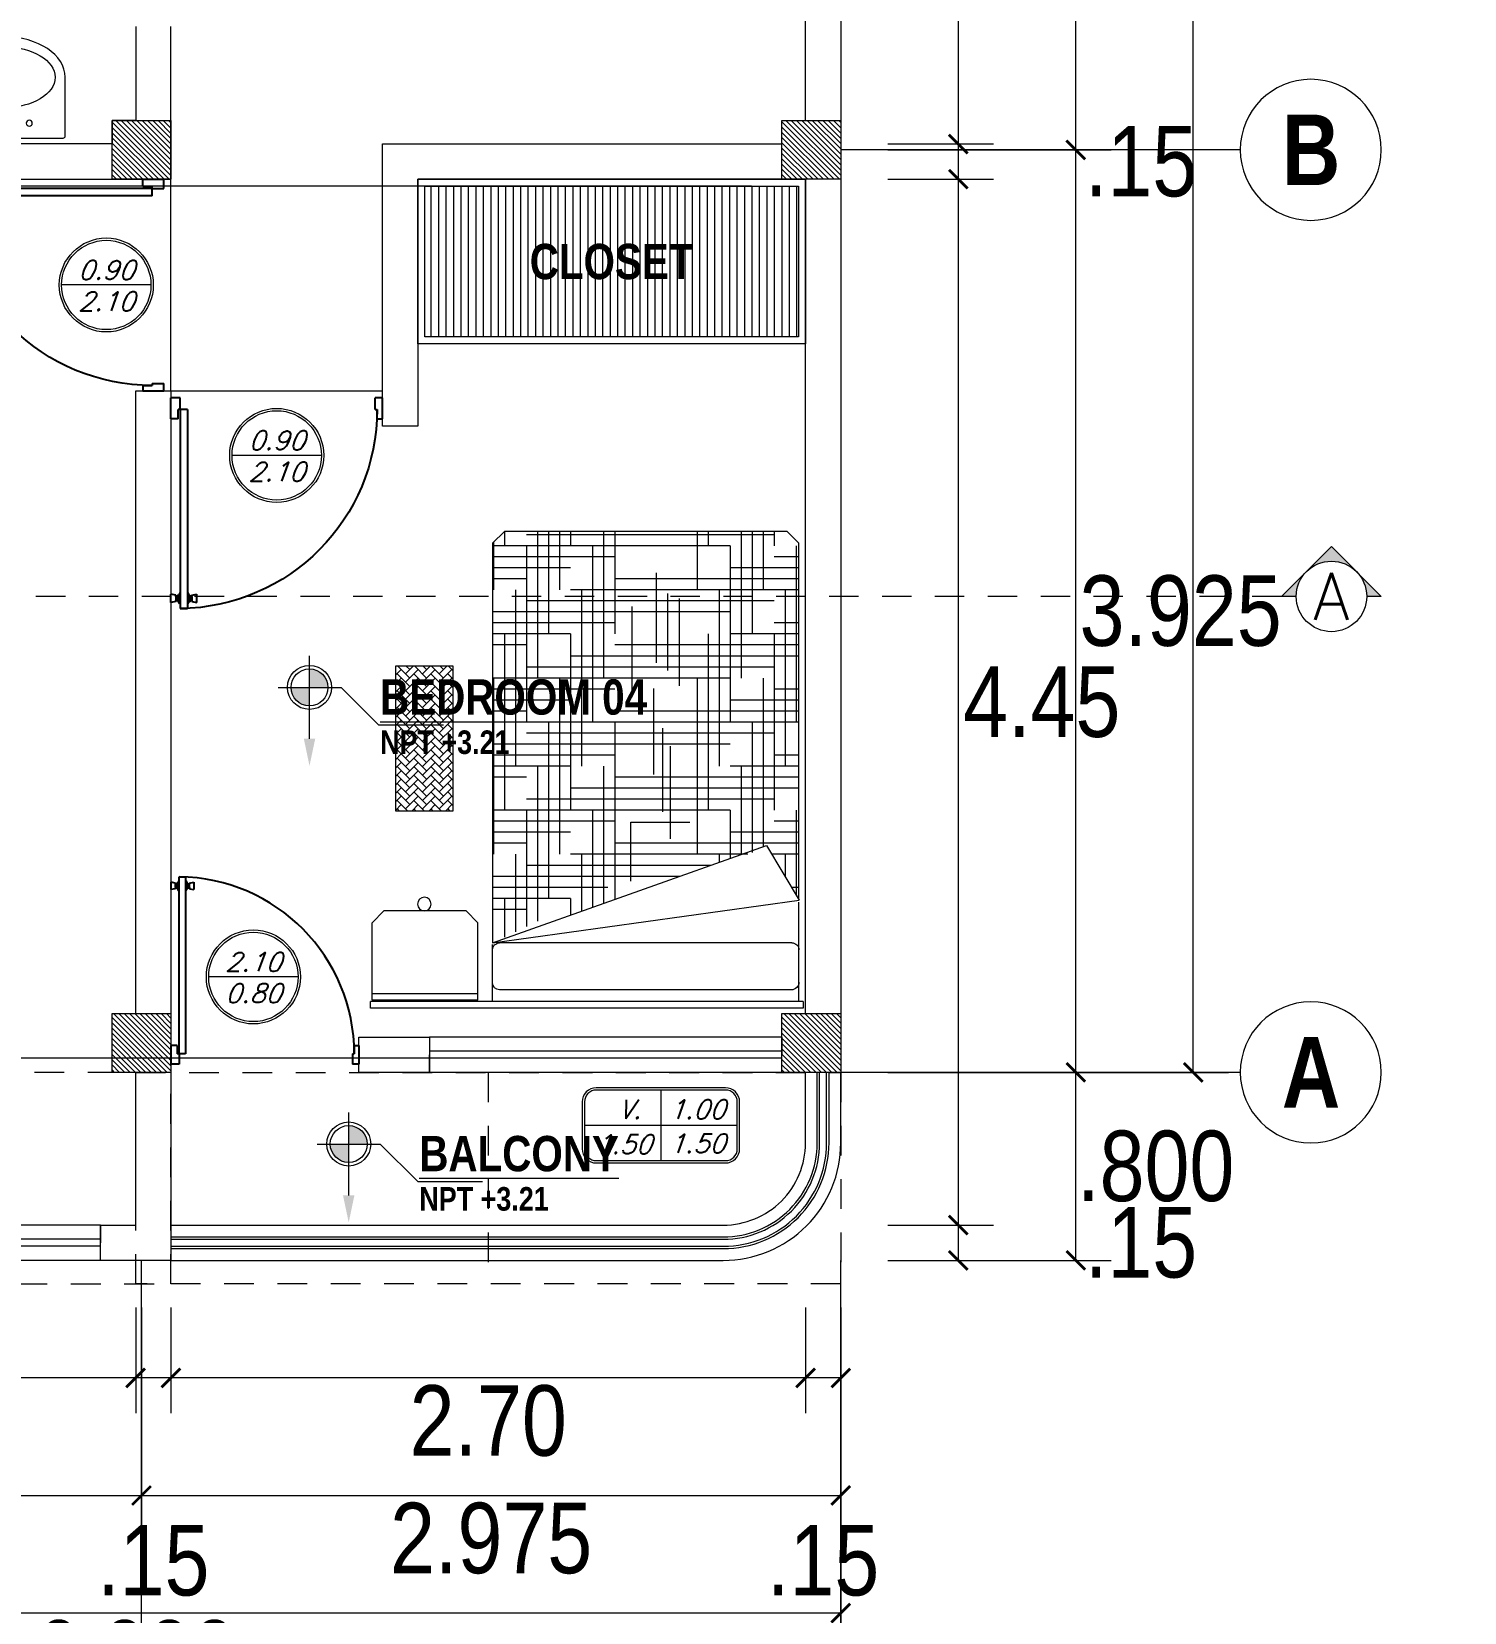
# Model space of a CAD drawing. Header units: millimetres. Extents: x 68 to 194, y 47 to 103.
# Drawn here: x 86.31 to 92.41, y 84.31 to 91.04 of the extents above; entities that cross this region are included whole.
import ezdxf
from ezdxf.enums import TextEntityAlignment as Align

# ---------------------------------------------------------------- set-up
doc = ezdxf.new("R2010")
doc.units = ezdxf.units.MM
doc.linetypes.add('DASHED', pattern=[19.05, 12.7, -6.35])
doc.linetypes.add('DASHED2', pattern=[0.375, 0.25, -0.125])
for name, color, linetype in [('_u', 7, 'Continuous'), ('A_Puerta', 32, 'Continuous'), ('G_Acotación', 171, 'Continuous')]:
    doc.layers.add(name, color=color, linetype=linetype)
for name, color, linetype, lineweight in [('A_Bloques', 56, 'Continuous', 15), ('A_Detalle de Vanos', 250, 'Continuous', 5), ('A_Muro con Techo', 232, 'Continuous', 40), ('A_Texto', 43, 'Continuous', 9), ('A_Ventana', 140, 'Continuous', 9), ('Complemento', 151, 'Continuous', 9), ('E_Columna', 3, 'Continuous', 25), ('G_Cortes', 3, 'Continuous', 60), ('G_Ejes', 253, 'Continuous', 20), ('G_Sombreados', 8, 'Continuous', 9), ('G_Texto', 122, 'Continuous', 20)]:
    doc.layers.add(name, color=color, linetype=linetype, lineweight=lineweight)
doc.styles.add('4MM', font='romans.shx', dxfattribs={"height": 0.2})
doc.styles.add('Acotacion', font='ARIALN.TTF')
doc.styles.add('AMBIENTES', font='ARIALNB.TTF', dxfattribs={"height": 0.15})
doc.styles.add('Arial Marron', font='ARIALN.TTF')
doc.styles.add('Cotas', font='ARIALNB.TTF', dxfattribs={"height": 0.1})
doc.styles.add('Eje', font='ARIALNB.TTF', dxfattribs={"height": 0.3})
doc.styles.add('LETRAS', font='simplex1.shx', dxfattribs={"oblique": 20})
doc.dimstyles.new('Lenin_50', dxfattribs={"dimtxt": 0.3, "dimasz": 0.08, "dimexe": 0.15, "dimexo": 0.2, "dimgap": 0.03, "dimtad": 2, "dimtih": 1, "dimtoh": 1, "dimlfac": -1, "dimzin": 4, "dimdsep": 46, "dimtxsty": 'Acotacion', "dimblk": 'ARCHTICK', "dimcen": 0.08, "dimclrd": 256, "dimclre": 256, "dimclrt": 4, "dimazin": 1, "dimtm": 1e-09, "dimtfac": 1, "dimtmove": 2, "dimatfit": 2, "dimfxl": 0, "dimtolj": 1, "dimlwd": 13, "dimlwe": 18, "dimarcsym": 0})
pattern_1 = [(135, (198.897988, 6.74542), (0.0112253202, 0.0112253202), [])]
pattern_2 = [(135, (198.897988, 6.89542), (0.0112253202, 0.0112253202), [])]

# ---------------------------------------------------------------- blocks, each defined once
blk = doc.blocks.new('Puerta 02')
for p, q in [((0.0239, 0.9132), (0, 0.918)), ((0, 0.918), (0, 0.8782)), ((0.0239, 0.9068), (0.0239, 0.9132)), ((0.0277, 0.9068), (0.0239, 0.9068)), ((0.0239, 0.8893), (0.0239, 0.9068)), ((0.0317, 0.9092), (0.0277, 0.9092)), ((0.0277, 0.9068), (0.0277, 0.9092)), ((0.0277, 0.8893), (0.0277, 0.9068)), ((0.0317, 0.9092), (0.0317, 0.9124)), ((0.0357, 0.9124), (0.0317, 0.9124)), ((0.0317, 0.8869), (0.0317, 0.9092)), ((0.042, 0.9243), (0.0357, 0.9124)), ((0.0357, 0.8838), (0.0357, 0.9124)), ((0.042, 0.8718), (0.042, 0.9243)), ((0.0436, 0.9243), (0.042, 0.9243)), ((0.0436, 0.9463), (0.0784, 0.9463)), ((0.0436, 0.005), (0.0436, 0.9463)), ((0.0784, 0.005), (0.0784, 0.9463)), ((0.0784, 0.9243), (0.08, 0.9243)), ((0.0789, 0.8981), (0.0789, 0.8981)), ((0.0789, 0.8981), (0.0789, 0.8981)), ((0.08, 0.8718), (0.08, 0.9243)), ((0.08, 0.9243), (0.0863, 0.9124)), ((0.0863, 0.8838), (0.0863, 0.9124)), ((0.0863, 0.9124), (0.0903, 0.9124)), ((0.0903, 0.9092), (0.0903, 0.9124)), ((0.0903, 0.9092), (0.0943, 0.9092)), ((0.0903, 0.8869), (0.0903, 0.9092)), ((0.0943, 0.9068), (0.0943, 0.9092)), ((0.0943, 0.8893), (0.0943, 0.9068)), ((0.0943, 0.9068), (0.0983, 0.9068)), ((0.0983, 0.9132), (0.1221, 0.918)), ((0.0983, 0.9068), (0.0983, 0.9132)), ((0.0983, 0.8893), (0.0983, 0.9068)), ((0.1221, 0.918), (0.1221, 0.8782)), ((0.0239, 0.883), (0, 0.8782)), ((0.0277, 0.8893), (0.0239, 0.8893)), ((0.0239, 0.8893), (0.0239, 0.883)), ((0.0277, 0.8893), (0.0277, 0.8869)), ((0.0317, 0.8869), (0.0277, 0.8869)), ((0.0317, 0.8869), (0.0317, 0.8838)), ((0.0357, 0.8838), (0.0317, 0.8838)), ((0.042, 0.8718), (0.0357, 0.8838)), ((0.0436, 0.8718), (0.042, 0.8718)), ((0.0784, 0.8718), (0.08, 0.8718)), ((0.08, 0.8718), (0.0863, 0.8838)), ((0.0863, 0.8838), (0.0903, 0.8838)), ((0.0903, 0.8869), (0.0943, 0.8869)), ((0.0903, 0.8869), (0.0903, 0.8838)), ((0.0943, 0.8893), (0.0943, 0.8869)), ((0.0943, 0.8893), (0.0983, 0.8893)), ((0.0983, 0.8893), (0.0983, 0.883)), ((0.0983, 0.883), (0.1221, 0.8782)), ((0, 0.05), (0, -0.05)), ((0.0336, 0.05), (0, 0.05)), ((0.0336, 0.05), (0.0336, 0.005)), ((0.0436, 0.005), (0.0336, 0.005)), ((0.0783, 0.005), (0.0433, 0.005)), ((0.0436, 0.005), (0.0436, -0.05)), ((0.965, 0.005), (0.975, 0.005)), ((0.965, 0.005), (0.965, -0.05)), ((0.975, 0.05), (0.975, 0.005)), ((0.975, 0.05), (1, 0.05)), ((1, 0.05), (1, -0.05)), ((0.0436, -0.05), (0, -0.05)), ((1, -0.05), (0.965, -0.05))]:
    blk.add_line(p, q)
blk.add_arc((0.0336, 0.005), 0.9414, 0, 89.39134)
blk = doc.blocks.new('L01601A', base_point=(1717.16, 970.19))
blk.add_circle((1717.16, 970.19), 25)
blk = doc.blocks.new('L01601B', base_point=(1777.33, 924.89))
blk.add_arc((1777.33, 924.89), 30, 180, 0)
blk = doc.blocks.new('Lavatorio 01')
blk.add_lwpolyline([(-0.2836, 0.2586), (-0.0336, 0.2586, -0.414214), (-0.025, 0.25), (-0.025, -0.25, -0.414214), (-0.0336, -0.2586), (-0.2836, -0.2586)], format="xyb")
for centre, radius in [((-0.0884, 0.1059), 0.0129), ((-0.2197, 0), 0.0345), ((-0.2197, 0), 0.0198), ((-0.0742, 0), 0.0216), ((-0.0884, -0.1059), 0.0129)]:
    blk.add_circle(centre, radius)
at = {"extrusion": (0, 0, -1), "xscale": 0.008620689655174374, "zscale": -0.008620689655172419, "rotation": 90}
for name, yscale in [('L01601B', 0.005747126436773442), ('L01601A', 0.005172413793104624)]:
    blk.add_blockref(name, (0.2836, 0), dxfattribs=dict(at, yscale=yscale))
blk = doc.blocks.new('Eri')
blk.add_line((-1.7, 0), (0, 0))
blk.add_circle((-2, 0), 0.3)
at = {"color": 1, "style": 'Eje', "flags": 4}
blk.add_attdef('H', text='', height=0.3, dxfattribs=at).set_placement((-2, 0), align=Align.MIDDLE_CENTER)
blk = doc.blocks.new('_ArchTick')
at = {"color": 0, "linetype": 'ByBlock', "const_width": 0.15}
blk.add_lwpolyline([(-0.5, -0.5), (0.5, 0.5)], dxfattribs=at)
blk = doc.blocks.new('*D64')
at = {"layer": 'Defpoints', "color": 0}
for p in [(83.7519, 85.8087), (89.7519, 85.8087), (89.7519, 84.3087)]:
    blk.add_point(p, dxfattribs=at)
at = {"layer": 'G_Acotación', "lineweight": 18}
for p, q in [((83.7519, 85.6087), (83.7519, 84.1587)), ((89.7519, 85.6087), (89.7519, 84.1587))]:
    blk.add_line(p, q, dxfattribs=at)
at = {"layer": 'G_Acotación', "lineweight": 13}
blk.add_line((83.7519, 84.3087), (89.7519, 84.3087), dxfattribs=at)
at = {"layer": 'G_Acotación', "lineweight": 13, "xscale": 0.08, "yscale": 0.08, "zscale": 0.08}
for p, rotation in [((83.7519, 84.3087), 179.9999999999996), ((89.7519, 84.3087), 359.9999999999996)]:
    blk.add_blockref('_ArchTick', p, dxfattribs=dict(at, rotation=rotation))
at = {"layer": 'G_Acotación', "color": 4, "lineweight": 5, "insert": (86.7519, 84.1255), "char_height": 0.3, "attachment_point": 5, "style": 'Acotacion'}
blk.add_mtext('\\A1;6.000', dxfattribs=at)
blk = doc.blocks.new('*D65')
at = {"layer": 'Defpoints', "color": 0}
for p in [(86.7769, 85.8087), (89.7519, 85.8087), (89.7519, 84.8087)]:
    blk.add_point(p, dxfattribs=at)
at = {"layer": 'G_Acotación', "lineweight": 18}
for p, q in [((86.7769, 85.6087), (86.7769, 84.6587)), ((89.7519, 85.6087), (89.7519, 84.6587))]:
    blk.add_line(p, q, dxfattribs=at)
at = {"layer": 'G_Acotación', "lineweight": 13}
blk.add_line((86.7769, 84.8087), (89.7519, 84.8087), dxfattribs=at)
at = {"layer": 'G_Acotación', "lineweight": 13, "xscale": 0.08, "yscale": 0.08, "zscale": 0.08}
for p, rotation in [((86.7769, 84.8087), 179.9999999999996), ((89.7519, 84.8087), 359.9999999999996)]:
    blk.add_blockref('_ArchTick', p, dxfattribs=dict(at, rotation=rotation))
at = {"layer": 'G_Acotación', "color": 4, "lineweight": 5, "insert": (88.2644, 84.6255), "char_height": 0.3, "attachment_point": 5, "style": 'Acotacion'}
blk.add_mtext('\\A1;2.975', dxfattribs=at)
blk = doc.blocks.new('*D66')
at = {"layer": 'Defpoints', "color": 0}
for p in [(83.7519, 85.8087), (86.7769, 85.8087), (86.7769, 84.8087)]:
    blk.add_point(p, dxfattribs=at)
at = {"layer": 'G_Acotación', "lineweight": 18}
for p, q in [((83.7519, 85.6087), (83.7519, 84.6587)), ((86.7769, 85.6087), (86.7769, 84.6587))]:
    blk.add_line(p, q, dxfattribs=at)
at = {"layer": 'G_Acotación', "lineweight": 13}
blk.add_line((83.7519, 84.8087), (86.7769, 84.8087), dxfattribs=at)
at = {"layer": 'G_Acotación', "lineweight": 13, "xscale": 0.08, "yscale": 0.08, "zscale": 0.08}
for p, rotation in [((83.7519, 84.8087), 179.9999999999996), ((86.7769, 84.8087), 359.9999999999996)]:
    blk.add_blockref('_ArchTick', p, dxfattribs=dict(at, rotation=rotation))
at = {"layer": 'G_Acotación', "color": 4, "lineweight": 5, "insert": (85.2644, 84.6255), "char_height": 0.3, "attachment_point": 5, "style": 'Acotacion'}
blk.add_mtext('\\A1;3.025', dxfattribs=at)
blk = doc.blocks.new('*D70')
at = {"layer": 'Defpoints', "color": 0}
for p in [(89.7519, 99.1087), (91.2519, 99.1087), (89.7519, 86.6087)]:
    blk.add_point(p, dxfattribs=at)
at = {"layer": 'G_Acotación', "lineweight": 18}
for p, q in [((89.9519, 99.1087), (91.4019, 99.1087)), ((89.9519, 86.6087), (91.4019, 86.6087))]:
    blk.add_line(p, q, dxfattribs=at)
at = {"layer": 'G_Acotación', "lineweight": 13}
blk.add_line((91.2519, 86.6087), (91.2519, 99.1087), dxfattribs=at)
at = {"layer": 'G_Acotación', "lineweight": 13, "xscale": 0.08, "yscale": 0.08, "zscale": 0.08}
for p, rotation in [((91.2519, 99.1087), 90), ((91.2519, 86.6087), 270)]:
    blk.add_blockref('_ArchTick', p, dxfattribs=dict(at, rotation=rotation))
at = {"layer": 'G_Acotación', "color": 4, "lineweight": 5, "insert": (91.7806, 92.8587), "char_height": 0.3, "attachment_point": 5, "style": 'Acotacion'}
blk.add_mtext('\\A1;12.500', dxfattribs=at)
blk = doc.blocks.new('*D71')
at = {"layer": 'Defpoints', "color": 0}
for p in [(89.7519, 90.5337), (90.7519, 90.5337), (89.7519, 86.6087)]:
    blk.add_point(p, dxfattribs=at)
at = {"layer": 'G_Acotación', "lineweight": 18}
for p, q in [((89.9519, 90.5337), (90.9019, 90.5337)), ((89.9519, 86.6087), (90.9019, 86.6087))]:
    blk.add_line(p, q, dxfattribs=at)
at = {"layer": 'G_Acotación', "lineweight": 13}
blk.add_line((90.7519, 86.6087), (90.7519, 90.5337), dxfattribs=at)
at = {"layer": 'G_Acotación', "lineweight": 13, "xscale": 0.08, "yscale": 0.08, "zscale": 0.08}
for p, rotation in [((90.7519, 90.5337), 90), ((90.7519, 86.6087), 270)]:
    blk.add_blockref('_ArchTick', p, dxfattribs=dict(at, rotation=rotation))
at = {"layer": 'G_Acotación', "color": 4, "lineweight": 5, "insert": (91.198, 88.5712), "char_height": 0.3, "attachment_point": 5, "style": 'Acotacion'}
blk.add_mtext('\\A1;3.925', dxfattribs=at)
blk = doc.blocks.new('*D72')
at = {"layer": 'Defpoints', "color": 0}
for p in [(89.7519, 95.0837), (90.7519, 95.0837), (89.7519, 90.5337)]:
    blk.add_point(p, dxfattribs=at)
at = {"layer": 'G_Acotación', "lineweight": 18}
for p, q in [((89.9519, 95.0837), (90.9019, 95.0837)), ((89.9519, 90.5337), (90.9019, 90.5337))]:
    blk.add_line(p, q, dxfattribs=at)
at = {"layer": 'G_Acotación', "lineweight": 13}
blk.add_line((90.7519, 90.5337), (90.7519, 95.0837), dxfattribs=at)
at = {"layer": 'G_Acotación', "lineweight": 13, "xscale": 0.08, "yscale": 0.08, "zscale": 0.08}
for p, rotation in [((90.7519, 95.0837), 90), ((90.7519, 90.5337), 270)]:
    blk.add_blockref('_ArchTick', p, dxfattribs=dict(at, rotation=rotation))
at = {"layer": 'G_Acotación', "color": 4, "lineweight": 5, "insert": (91.2016, 92.8087), "char_height": 0.3, "attachment_point": 5, "style": 'Acotacion'}
blk.add_mtext('\\A1;4.550', dxfattribs=at)
blk = doc.blocks.new('*D74')
at = {"layer": 'Defpoints', "color": 0}
for p in [(89.7519, 86.6087), (90.7519, 86.6087), (89.7519, 85.8087)]:
    blk.add_point(p, dxfattribs=at)
at = {"layer": 'G_Acotación', "lineweight": 18}
for p, q in [((89.9519, 86.6087), (90.9019, 86.6087)), ((89.9519, 85.8087), (90.9019, 85.8087))]:
    blk.add_line(p, q, dxfattribs=at)
at = {"layer": 'G_Acotación', "lineweight": 13}
blk.add_line((90.7519, 85.8087), (90.7519, 86.6087), dxfattribs=at)
at = {"layer": 'G_Acotación', "lineweight": 13, "xscale": 0.08, "yscale": 0.08, "zscale": 0.08}
for p, rotation in [((90.7519, 86.6087), 90), ((90.7519, 85.8087), 270)]:
    blk.add_blockref('_ArchTick', p, dxfattribs=dict(at, rotation=rotation))
at = {"layer": 'G_Acotación', "color": 4, "lineweight": 5, "insert": (91.0921, 86.2087), "char_height": 0.3, "attachment_point": 5, "style": 'Acotacion'}
blk.add_mtext('\\A1;.800', dxfattribs=at)
blk = doc.blocks.new('*D136')
at = {"layer": 'Defpoints', "color": 0}
for p in [(89.6019, 85.8087), (89.7519, 85.8087), (89.6019, 85.3087)]:
    blk.add_point(p, dxfattribs=at)
at = {"layer": 'G_Acotación', "lineweight": 18}
for p, q in [((89.6019, 85.6087), (89.6019, 85.1587)), ((89.7519, 85.6087), (89.7519, 85.1587))]:
    blk.add_line(p, q, dxfattribs=at)
at = {"layer": 'G_Acotación', "lineweight": 13}
blk.add_line((89.7519, 85.3087), (89.6019, 85.3087), dxfattribs=at)
at = {"layer": 'G_Acotación', "lineweight": 13, "xscale": 0.08, "yscale": 0.08, "zscale": 0.08}
for p, rotation in [((89.6019, 85.3087), 179.9999999999996), ((89.7519, 85.3087), 359.9999999999996)]:
    blk.add_blockref('_ArchTick', p, dxfattribs=dict(at, rotation=rotation))
at = {"layer": 'G_Acotación', "color": 4, "lineweight": 5, "insert": (89.6769, 84.531), "char_height": 0.3, "attachment_point": 5, "style": 'Acotacion'}
blk.add_mtext('\\A1;.15', dxfattribs=at)
blk = doc.blocks.new('*D137')
at = {"layer": 'Defpoints', "color": 0}
for p in [(86.9019, 85.8087), (89.6019, 85.8087), (86.9019, 85.3087)]:
    blk.add_point(p, dxfattribs=at)
at = {"layer": 'G_Acotación', "lineweight": 18}
for p, q in [((86.9019, 85.6087), (86.9019, 85.1587)), ((89.6019, 85.6087), (89.6019, 85.1587))]:
    blk.add_line(p, q, dxfattribs=at)
at = {"layer": 'G_Acotación', "lineweight": 13}
blk.add_line((89.6019, 85.3087), (86.9019, 85.3087), dxfattribs=at)
at = {"layer": 'G_Acotación', "lineweight": 13, "xscale": 0.08, "yscale": 0.08, "zscale": 0.08}
for p, rotation in [((86.9019, 85.3087), 179.9999999999996), ((89.6019, 85.3087), 359.9999999999996)]:
    blk.add_blockref('_ArchTick', p, dxfattribs=dict(at, rotation=rotation))
at = {"layer": 'G_Acotación', "color": 4, "lineweight": 5, "insert": (88.2519, 85.1255), "char_height": 0.3, "attachment_point": 5, "style": 'Acotacion'}
blk.add_mtext('\\A1;2.70', dxfattribs=at)
blk = doc.blocks.new('*D138')
at = {"layer": 'Defpoints', "color": 0}
for p in [(86.7519, 85.8087), (86.9019, 85.8087), (86.7519, 85.3087)]:
    blk.add_point(p, dxfattribs=at)
at = {"layer": 'G_Acotación', "lineweight": 18}
for p, q in [((86.7519, 85.6087), (86.7519, 85.1587)), ((86.9019, 85.6087), (86.9019, 85.1587))]:
    blk.add_line(p, q, dxfattribs=at)
at = {"layer": 'G_Acotación', "lineweight": 13}
blk.add_line((86.9019, 85.3087), (86.7519, 85.3087), dxfattribs=at)
at = {"layer": 'G_Acotación', "lineweight": 13, "xscale": 0.08, "yscale": 0.08, "zscale": 0.08}
for p, rotation in [((86.7519, 85.3087), 179.9999999999996), ((86.9019, 85.3087), 359.9999999999996)]:
    blk.add_blockref('_ArchTick', p, dxfattribs=dict(at, rotation=rotation))
at = {"layer": 'G_Acotación', "color": 4, "lineweight": 5, "insert": (86.8269, 84.531), "char_height": 0.3, "attachment_point": 5, "style": 'Acotacion'}
blk.add_mtext('\\A1;.15', dxfattribs=at)
blk = doc.blocks.new('*D144')
at = {"layer": 'Defpoints', "color": 0}
for p in [(84.2519, 85.8087), (86.7519, 85.8087), (84.2519, 85.3087)]:
    blk.add_point(p, dxfattribs=at)
at = {"layer": 'G_Acotación', "lineweight": 18}
for p, q in [((84.2519, 85.6087), (84.2519, 85.1587)), ((86.7519, 85.6087), (86.7519, 85.1587))]:
    blk.add_line(p, q, dxfattribs=at)
at = {"layer": 'G_Acotación', "lineweight": 13}
blk.add_line((86.7519, 85.3087), (84.2519, 85.3087), dxfattribs=at)
at = {"layer": 'G_Acotación', "lineweight": 13, "xscale": 0.08, "yscale": 0.08, "zscale": 0.08}
for p, rotation in [((84.2519, 85.3087), 179.9999999999996), ((86.7519, 85.3087), 359.9999999999996)]:
    blk.add_blockref('_ArchTick', p, dxfattribs=dict(at, rotation=rotation))
at = {"layer": 'G_Acotación', "color": 4, "lineweight": 5, "insert": (85.5019, 85.1255), "char_height": 0.3, "attachment_point": 5, "style": 'Acotacion'}
blk.add_mtext('\\A1;2.50', dxfattribs=at)
blk = doc.blocks.new('*D152')
at = {"layer": 'Defpoints', "color": 0}
for p in [(89.7519, 95.0587), (89.7519, 90.5587), (90.2519, 90.5587)]:
    blk.add_point(p, dxfattribs=at)
at = {"layer": 'G_Acotación', "lineweight": 18}
for p, q in [((89.9519, 95.0587), (90.4019, 95.0587)), ((89.9519, 90.5587), (90.4019, 90.5587))]:
    blk.add_line(p, q, dxfattribs=at)
at = {"layer": 'G_Acotación', "lineweight": 13}
blk.add_line((90.2519, 95.0587), (90.2519, 90.5587), dxfattribs=at)
at = {"layer": 'G_Acotación', "lineweight": 13, "xscale": 0.08, "yscale": 0.08, "zscale": 0.08}
for p, rotation in [((90.2519, 95.0587), 90), ((90.2519, 90.5587), 270)]:
    blk.add_blockref('_ArchTick', p, dxfattribs=dict(at, rotation=rotation))
at = {"layer": 'G_Acotación', "color": 4, "lineweight": 5, "insert": (90.606, 92.8087), "char_height": 0.3, "attachment_point": 5, "style": 'Acotacion'}
blk.add_mtext('\\A1;4.50', dxfattribs=at)
blk = doc.blocks.new('*D161')
at = {"layer": 'Defpoints', "color": 0}
for p in [(89.7519, 90.4087), (89.7519, 85.9587), (90.2519, 85.9587)]:
    blk.add_point(p, dxfattribs=at)
at = {"layer": 'G_Acotación', "lineweight": 18}
for p, q in [((89.9519, 90.4087), (90.4019, 90.4087)), ((89.9519, 85.9587), (90.4019, 85.9587))]:
    blk.add_line(p, q, dxfattribs=at)
at = {"layer": 'G_Acotación', "lineweight": 13}
blk.add_line((90.2519, 90.4087), (90.2519, 85.9587), dxfattribs=at)
at = {"layer": 'G_Acotación', "lineweight": 13, "xscale": 0.08, "yscale": 0.08, "zscale": 0.08}
for p, rotation in [((90.2519, 90.4087), 90), ((90.2519, 85.9587), 270)]:
    blk.add_blockref('_ArchTick', p, dxfattribs=dict(at, rotation=rotation))
at = {"layer": 'G_Acotación', "color": 4, "lineweight": 5, "insert": (90.6073, 88.1837), "char_height": 0.3, "attachment_point": 5, "style": 'Acotacion'}
blk.add_mtext('\\A1;4.45', dxfattribs=at)
blk = doc.blocks.new('*D162')
at = {"layer": 'Defpoints', "color": 0}
for p in [(89.7519, 85.9587), (89.7519, 85.8087), (90.2519, 85.8087)]:
    blk.add_point(p, dxfattribs=at)
at = {"layer": 'G_Acotación', "lineweight": 18}
for p, q in [((89.9519, 85.9587), (90.4019, 85.9587)), ((89.9519, 85.8087), (90.4019, 85.8087))]:
    blk.add_line(p, q, dxfattribs=at)
at = {"layer": 'G_Acotación', "lineweight": 13}
blk.add_line((90.2519, 85.9587), (90.2519, 85.8087), dxfattribs=at)
at = {"layer": 'G_Acotación', "lineweight": 13, "xscale": 0.08, "yscale": 0.08, "zscale": 0.08}
for p, rotation in [((90.2519, 85.9587), 90), ((90.2519, 85.8087), 270)]:
    blk.add_blockref('_ArchTick', p, dxfattribs=dict(at, rotation=rotation))
at = {"layer": 'G_Acotación', "color": 4, "lineweight": 5, "insert": (91.0296, 85.8837), "char_height": 0.3, "attachment_point": 5, "style": 'Acotacion'}
blk.add_mtext('\\A1;.15', dxfattribs=at)
blk = doc.blocks.new('*D166')
at = {"layer": 'Defpoints', "color": 0}
for p in [(89.7519, 90.5587), (89.7519, 90.4087), (90.2519, 90.4087)]:
    blk.add_point(p, dxfattribs=at)
at = {"layer": 'G_Acotación', "lineweight": 18}
for p, q in [((89.9519, 90.5587), (90.4019, 90.5587)), ((89.9519, 90.4087), (90.4019, 90.4087))]:
    blk.add_line(p, q, dxfattribs=at)
at = {"layer": 'G_Acotación', "lineweight": 13}
blk.add_line((90.2519, 90.5587), (90.2519, 90.4087), dxfattribs=at)
at = {"layer": 'G_Acotación', "lineweight": 13, "xscale": 0.08, "yscale": 0.08, "zscale": 0.08}
for p, rotation in [((90.2519, 90.5587), 90), ((90.2519, 90.4087), 270)]:
    blk.add_blockref('_ArchTick', p, dxfattribs=dict(at, rotation=rotation))
at = {"layer": 'G_Acotación', "color": 4, "lineweight": 5, "insert": (91.0296, 90.4837), "char_height": 0.3, "attachment_point": 5, "style": 'Acotacion'}
blk.add_mtext('\\A1;.15', dxfattribs=at)
blk = doc.blocks.new('TITULP')
h = blk.add_hatch(color=1)
h.paths.add_polyline_path([(0, -0.0554), (0, -0.134), (0.0785, -0.134, 0.414214)])
h.paths.add_polyline_path([(0, -0.134), (-0.0785, -0.134, 0.414214), (0, -0.2125)])
for p, q in [((0, -0.3527), (0, 0)), ((-0.134, -0.134), (0.134, -0.134)), ((0.2939, -0.2939), (0.5699, -0.2939))]:
    blk.add_line(p, q)
at = {"lineweight": 18}
blk.add_line((0.134, -0.134), (0.2939, -0.2939), dxfattribs=at)
for radius in [0.0937, 0.0785]:
    blk.add_circle((0, -0.134), radius)
blk.add_solid([(0.0242, -0.3527), (0, -0.4678), (-0.0242, -0.3527)])
at = {"style": 'Arial Marron', "width": 1.35}
blk.add_attdef('%%USALA', text='', height=0.14, dxfattribs=at).set_placement((0.3052, -0.1124), align=Align.TOP_LEFT)
at = {"style": 'Arial Marron', "width": 1.1}
blk.add_attdef('NPT%%P0.00', text='', height=0.1, dxfattribs=at).set_placement((0.6033, -0.3972), align=Align.MIDDLE_CENTER)
at = {"style": 'Arial Marron'}
blk.add_attdef('PISO', text='', height=0.08, dxfattribs=at).set_placement((0.6033, -0.5391), align=Align.MIDDLE_CENTER)
blk = doc.blocks.new('A$C317C04F4')
h = blk.add_hatch()
h.set_pattern_fill('AR-HBONE', color=37, scale=0.00025, style=0)
h.set_pattern_definition([(135, (0.118363, -0.42978), (-0.03592102, 1e-17), [0.0762, -0.0254]), (225, (0.100403, -0.41182), (-0.03592102, 1e-17), [0.0762, -0.0254])])
h.paths.add_polyline_path([(0.8395, 0.3517), (0.8395, 0.1067), (1.4547, 0.1067), (1.4547, 0.3517)])
for p, q in [((0, 1.8415), (0, 0)), ((0.0273, 1.8415), (0, 1.8415)), ((0.0273, 1.8415), (0.0273, 0)), ((0.0273, 1.8228), (0.4505, 1.8228)), ((0.1093, 1.8228), (0.2473, 1.8228)), ((0.2773, 0.5194), (0.4586, 1.8245)), ((0.6917, 1.6847), (0.4586, 1.8245)), ((0.4614, 1.8228), (1.9773, 1.8228)), ((0.4664, 1.8228), (0.4664, 1.8198)), ((1.9773, 1.8228), (2.0273, 1.7728)), ((0.0773, 1.7908), (0.0773, 0.5492)), ((0.2773, 1.7928), (0.2773, 0.5494)), ((2.0273, 1.7728), (2.0273, 0.5694)), ((0.2773, 0.5194), (0.6917, 1.6847)), ((2.0132, 1.7173), (2.0132, 0.6639)), ((2.0273, 0.5694), (1.9773, 0.5194)), ((0.0273, 0.5194), (0.2699, 0.5194)), ((0.1073, 0.5194), (0.2473, 0.5194)), ((1.9773, 0.5194), (0.2773, 0.5194)), ((0.2789, 0.5225), (0.2789, 0.5194)), ((1.4039, 0.5233), (0.6539, 0.5233)), ((1.9812, 0.5233), (1.7789, 0.5233)), ((0.0331, 0.4563), (0.3631, 0.4563)), ((0.0331, 0.4563), (0.0331, 0.0063)), ((0.0608, 0.4563), (0.0608, 0.0063)), ((0.3631, 0.4563), (0.4131, 0.4063)), ((0.4131, 0.4063), (0.4131, 0.0563)), ((0, 0), (0.0273, 0)), ((0.0331, 0.0063), (0.3631, 0.0063)), ((0.4131, 0.0563), (0.3631, 0.0063))]:
    blk.add_line(p, q)
at = {"color": 37}
for p, q in [((0.5132, 1.8228), (0.5132, 1.7917)), ((0.6539, 1.8228), (0.6539, 1.7074)), ((0.7007, 1.8228), (0.7007, 1.0389)), ((0.7476, 1.8228), (0.7476, 1.5298)), ((0.7945, 1.8228), (0.7945, 1.7173)), ((0.9351, 1.8228), (0.9351, 0.8514)), ((0.982, 1.8228), (0.982, 1.0389)), ((1.0289, 1.8228), (1.0289, 1.5298)), ((1.0757, 1.8228), (1.0757, 1.7173)), ((1.2164, 1.8228), (1.2164, 0.8514)), ((1.2632, 1.8228), (1.2632, 1.0389)), ((1.3101, 1.8228), (1.3101, 1.5298)), ((1.357, 1.8228), (1.357, 1.7173)), ((1.4976, 1.8228), (1.4976, 0.8514)), ((1.5445, 1.8228), (1.5445, 1.0389)), ((1.5914, 1.8228), (1.5914, 1.5298)), ((1.6382, 1.8228), (1.6382, 1.7173)), ((1.7789, 1.8228), (1.7789, 0.8514)), ((1.8257, 1.8228), (1.8257, 1.0389)), ((1.8726, 1.8228), (1.8726, 1.5298)), ((1.9195, 1.8228), (1.9195, 1.7173)), ((0.8414, 1.811), (0.4809, 1.811)), ((0.6539, 1.7642), (0.5591, 1.7642)), ((1.7789, 1.7642), (1.0289, 1.7642)), ((1.9664, 1.811), (1.2164, 1.811)), ((1.5914, 1.7173), (0.8414, 1.7173)), ((0.8882, 1.7173), (0.8882, 0.6639)), ((1.1695, 1.7173), (1.1695, 0.6639)), ((1.4507, 1.7173), (1.4507, 0.6639)), ((1.732, 1.7173), (1.732, 0.6639)), ((2.0273, 1.7173), (1.9664, 1.7173)), ((1.2164, 1.6235), (0.6623, 1.6235)), ((1.4039, 1.6704), (0.6848, 1.6704)), ((2.0273, 1.6235), (1.5914, 1.6235)), ((2.0273, 1.6704), (1.7789, 1.6704)), ((1.0289, 1.5767), (0.6533, 1.5767)), ((0.6539, 1.606), (0.6539, 0.8514)), ((2.0273, 1.5767), (1.4039, 1.5767)), ((0.6539, 1.4829), (0.6199, 1.4829)), ((0.8414, 1.5298), (0.6366, 1.5298)), ((0.8414, 1.5298), (0.8414, 0.5194)), ((1.7789, 1.4829), (1.0289, 1.4829)), ((1.1226, 1.5298), (1.1226, 0.5194)), ((1.9664, 1.5298), (1.2164, 1.5298)), ((1.4039, 1.5298), (1.4039, 0.5194)), ((1.6851, 1.5298), (1.6851, 0.5194)), ((1.9664, 1.5298), (1.9664, 0.5194)), ((0.607, 1.4465), (0.607, 0.6639)), ((1.5914, 1.436), (0.8414, 1.436)), ((2.0273, 1.436), (1.9664, 1.436)), ((1.4039, 1.3892), (0.6539, 1.3892)), ((0.7912, 1.1073), (0.7912, 1.3585)), ((2.0273, 1.3892), (1.7789, 1.3892)), ((0.5601, 1.3146), (0.5601, 0.5194)), ((1.3703, 1.3148), (1.7418, 1.3148)), ((0.7202, 1.2766), (1.1136, 1.2766)), ((0.8349, 1.2438), (1.19, 1.2438)), ((1.4359, 1.2657), (1.7637, 1.2657)), ((1.4687, 1.2165), (1.8511, 1.2165)), ((0.9934, 1.2056), (1.3594, 1.2056)), ((0.5399, 1.1073), (0.7912, 1.1073)), ((1.3266, 1.1128), (1.709, 1.1128)), ((1.2164, 1.0389), (0.4621, 1.0389)), ((0.5132, 1.0101), (0.5132, 0.5194)), ((0.7945, 1.0389), (0.7945, 0.5194)), ((1.0757, 1.0389), (1.0757, 0.5194)), ((1.357, 1.0389), (1.357, 0.5194)), ((2.0273, 1.0389), (1.5914, 1.0389)), ((1.6382, 1.0389), (1.6382, 0.5194)), ((1.9195, 1.0389), (1.9195, 0.5194)), ((0.8414, 0.9452), (0.4287, 0.9452)), ((1.0289, 0.992), (0.4454, 0.992)), ((1.9664, 0.9452), (1.2164, 0.9452)), ((2.0273, 0.992), (1.4039, 0.992)), ((0.6539, 0.8983), (0.4121, 0.8983)), ((1.7789, 0.8983), (1.0289, 0.8983)), ((0.4664, 0.8514), (0.3954, 0.8514)), ((0.4664, 0.8514), (0.4664, 0.5194)), ((0.7476, 0.8514), (0.7476, 0.5194)), ((1.5914, 0.8514), (0.8414, 0.8514)), ((1.0289, 0.8514), (1.0289, 0.5194)), ((1.3101, 0.8514), (1.3101, 0.5194)), ((1.5914, 0.8514), (1.5914, 0.5194)), ((1.8726, 0.8514), (1.8726, 0.5194)), ((2.0273, 0.8514), (1.9664, 0.8514)), ((1.2164, 0.7577), (0.4664, 0.7577)), ((1.4039, 0.8045), (0.6539, 0.8045)), ((2.0273, 0.7577), (1.5914, 0.7577)), ((2.0273, 0.8045), (1.7789, 0.8045)), ((1.0289, 0.7108), (0.3694, 0.7108)), ((2.0273, 0.7108), (1.4039, 0.7108)), ((0.6539, 0.617), (0.3243, 0.617)), ((0.8414, 0.6639), (0.3468, 0.6639)), ((0.4195, 0.6639), (0.4195, 0.5194)), ((0.7007, 0.6639), (0.7007, 0.5194)), ((0.982, 0.6639), (0.982, 0.5194)), ((1.7789, 0.617), (1.0289, 0.617)), ((1.9664, 0.6639), (1.2164, 0.6639)), ((1.2632, 0.6639), (1.2632, 0.5194)), ((1.5445, 0.6639), (1.5445, 0.5194)), ((1.8257, 0.6639), (1.8257, 0.5194)), ((0.4664, 0.5702), (0.3017, 0.5702)), ((1.5914, 0.5702), (0.8414, 0.5702)), ((2.0273, 0.5702), (1.9664, 0.5702))]:
    blk.add_line(p, q, dxfattribs=at)
blk.add_lwpolyline([(0.8395, 0.1067), (0.8395, 0.3517), (1.4547, 0.3517), (1.4547, 0.1067)], close=True)
blk.add_circle((0.4422, 0.229), 0.0292)
for centre, radius, start, end in [((0.1093, 1.7908), 0.032, 90.00005, 180.00008), ((0.2473, 1.7928), 0.03, 359.99996, 90.00002), ((0.1073, 0.5494), 0.03, 180.37143, 269.88732), ((0.2473, 0.5494), 0.03, 270, 0)]:
    blk.add_arc(centre, radius, start, end)
blk = doc.blocks.new('*D859')
at = {"layer": '_u', "lineweight": 18}
for p, q in [((89.3719, 90.3787), (81.3566, 90.3787)), ((89.3719, 86.6687), (81.3566, 86.6687))]:
    blk.add_line(p, q, dxfattribs=at)
at = {"layer": '_u', "lineweight": 13}
blk.add_line((81.5066, 90.3787), (81.5066, 86.6687), dxfattribs=at)
at = {"layer": 'Defpoints', "color": 0}
for p in [(89.5719, 90.3787), (81.5066, 86.6687), (89.5719, 86.6687)]:
    blk.add_point(p, dxfattribs=at)
at = {"layer": '_u', "lineweight": 13, "xscale": 0.08, "yscale": 0.08, "zscale": 0.08}
for p, rotation in [((81.5066, 90.3787), 90), ((81.5066, 86.6687), 270)]:
    blk.add_blockref('_ArchTick', p, dxfattribs=dict(at, rotation=rotation))
at = {"layer": '_u', "color": 4, "lineweight": 5, "insert": (81.1808, 88.5237), "char_height": 0.3, "attachment_point": 5, "style": 'Acotacion'}
blk.add_mtext('\\A1;3.71', dxfattribs=at)

msp = doc.modelspace()

# ---------------------------------------------------------------- hatches: boundary and pattern name
at = {"layer": 'E_Columna', "lineweight": 5}
h = msp.add_hatch(dxfattribs=at)
h.set_pattern_fill('LINE', color=256, scale=0.005, angle=45, style=0)
h.set_pattern_definition(pattern_2)
h.paths.add_polyline_path([(86.9019, 90.4087), (86.6519, 90.4087), (86.6519, 90.6587), (86.9019, 90.6587)])
h = msp.add_hatch(dxfattribs=at)
h.set_pattern_fill('LINE', color=256, scale=0.005, angle=45, style=0)
h.set_pattern_definition(pattern_2)
h.paths.add_polyline_path([(89.7519, 90.4087), (89.5019, 90.4087), (89.5019, 90.6587), (89.7519, 90.6587)])
h = msp.add_hatch(dxfattribs=at)
h.set_pattern_fill('LINE', color=256, scale=0.005, angle=45, style=0)
h.set_pattern_definition(pattern_1)
h.paths.add_polyline_path([(86.9019, 86.6087), (86.6519, 86.6087), (86.6519, 86.8587), (86.9019, 86.8587)])
h = msp.add_hatch(dxfattribs=at)
h.set_pattern_fill('LINE', color=256, scale=0.005, angle=45, style=0)
h.set_pattern_definition(pattern_1)
h.paths.add_polyline_path([(89.7519, 86.6087), (89.5019, 86.6087), (89.5019, 86.8587), (89.7519, 86.8587)])
at = {"layer": 'G_Cortes', "linetype": 'Continuous', "lineweight": 5}
h = msp.add_hatch(color=1, dxfattribs=at)
h.paths.add_polyline_path([(91.7337, 88.7398), (91.8398, 88.8458), (91.9459, 88.7398, 0.414214)])
h.paths.add_polyline_path([(91.9459, 88.7398), (92.0519, 88.6337), (91.9898, 88.6337, 0.198912)])
h.paths.add_polyline_path([(91.7337, 88.7398, 0.198912), (91.6898, 88.6337), (91.6277, 88.6337)])
at = {"layer": 'G_Sombreados', "lineweight": 5}
h = msp.add_hatch(dxfattribs=at)
h.set_pattern_fill('LINE', color=256, scale=0.01, angle=90, style=0)
h.set_pattern_definition([(90, (209.897988, 6.74542), (0.03175, -1e-16), [])])
h.paths.add_polyline_path([(87.9819, 90.3787), (89.5719, 90.3787), (89.5719, 89.7387), (87.9819, 89.7387)])

# ---------------------------------------------------------------- linework, layer by layer
at = {"layer": 'A_Bloques', "lineweight": 5}
for points in [[(87.9519, 90.4087), (89.6019, 90.4087), (89.6019, 89.7087), (87.9519, 89.7087)], [(87.9819, 90.3787), (89.5719, 90.3787), (89.5719, 89.7387), (87.9819, 89.7387)]]:
    msp.add_lwpolyline(points, close=True, dxfattribs=at)
at = {"layer": 'A_Detalle de Vanos', "linetype": 'Continuous', "lineweight": 5}
for p, q in [((86.8169, 89.9587), (86.4369, 89.9587)), ((87.5419, 89.2337), (87.1619, 89.2337)), ((87.4426, 87.0148), (87.0626, 87.0148))]:
    msp.add_line(p, q, dxfattribs=at)
at = {"layer": 'A_Detalle de Vanos', "linetype": 'ByBlock', "lineweight": 5}
msp.add_line((88.9866, 86.5333), (88.9866, 86.2333), dxfattribs=at)
at = {"layer": 'A_Detalle de Vanos', "lineweight": 5}
msp.add_line((89.3116, 86.3833), (88.6616, 86.3833), dxfattribs=at)
for points in [[(89.3216, 86.4833, 0.414214), (89.2616, 86.5433), (88.7116, 86.5433, 0.414214), (88.6516, 86.4833), (88.6516, 86.2833, 0.414214), (88.7116, 86.2233), (89.2616, 86.2233, 0.414214), (89.3216, 86.2833)], [(89.3116, 86.4833, 0.414214), (89.2616, 86.5333), (88.7116, 86.5333, 0.414214), (88.6616, 86.4833), (88.6616, 86.2833, 0.414214), (88.7116, 86.2333), (89.2616, 86.2333, 0.414214), (89.3116, 86.2833)]]:
    msp.add_lwpolyline(points, format="xyb", close=True, dxfattribs=at)
at = {"layer": 'A_Detalle de Vanos', "linetype": 'Continuous', "lineweight": 5}
for centre, radius in [((86.6269, 89.9587), 0.2), ((86.6269, 89.9587), 0.19), ((87.3519, 89.2337), 0.2), ((87.3519, 89.2337), 0.19), ((87.2526, 87.0148), 0.2), ((87.2526, 87.0148), 0.19)]:
    msp.add_circle(centre, radius, dxfattribs=at)
at = {"layer": 'A_Muro con Techo', "lineweight": 5}
for points in [[(89.7519, 86.6087), (89.5019, 86.6087), (89.5019, 86.8587), (89.6019, 86.8587), (89.6019, 90.4087), (87.9519, 90.4087), (87.9519, 89.3587), (87.8019, 89.3587), (87.8019, 90.5587), (89.5019, 90.5587), (89.5019, 90.6587), (89.6019, 90.6587), (89.6019, 94.9587), (89.5019, 94.9587), (89.5019, 95.0587), (89.2019, 95.0587), (89.2019, 95.2087)], [(89.2019, 95.2087), (89.7519, 95.2087), (89.7519, 86.6087)], [(86.7519, 91.0587), (86.7519, 90.6587), (86.6519, 90.6587), (86.6519, 90.5587), (84.0019, 90.5587), (84.0019, 90.6587), (83.9019, 90.6587), (83.9019, 91.7587)], [(83.9019, 86.4587), (83.9019, 86.6087), (84.0019, 86.6087), (84.0019, 86.8587), (83.9019, 86.8587), (83.9019, 90.4087), (85.7519, 90.4087), (85.7519, 89.7087), (85.9019, 89.7087), (85.9019, 90.4087), (86.9019, 90.4087), (86.9019, 91.0587)], [(86.9019, 89.5087), (86.9019, 85.8087), (86.6019, 85.8087), (86.6019, 85.9587), (86.7519, 85.9587)], [(86.7519, 85.9587), (86.7519, 86.6087), (86.6519, 86.6087), (86.6519, 86.8587), (86.7519, 86.8587), (86.7519, 89.5087), (86.9019, 89.5087)], [(88.0019, 86.6087), (87.7019, 86.6087), (87.7019, 86.7587), (88.0019, 86.7587), (88.0019, 86.6087)]]:
    msp.add_lwpolyline(points, dxfattribs=at)
at = {"layer": 'A_Puerta', "lineweight": 5}
for q in [(86.9019, 90.4087), (87.8019, 89.5087)]:
    msp.add_line((86.9019, 89.5087), q, dxfattribs=at)
at = {"layer": 'A_Ventana', "color": 2, "lineweight": 5}
for p, q in [((89.5019, 86.7587), (88.0019, 86.7587)), ((88.0019, 86.7587), (88.0019, 86.6837)), ((89.5019, 86.7587), (89.5019, 86.6837)), ((88.0019, 86.6087), (88.0019, 86.6837)), ((89.5019, 86.6087), (89.5019, 86.6837)), ((89.5019, 86.6087), (88.0019, 86.6087)), ((86.6019, 85.9587), (84.4019, 85.9587)), ((86.6019, 85.9587), (86.6019, 85.8837)), ((86.6019, 85.8087), (86.6019, 85.8837)), ((86.6019, 85.8087), (84.4019, 85.8087))]:
    msp.add_line(p, q, dxfattribs=at)
at = {"layer": 'A_Ventana', "lineweight": 5}
for p, q in [((89.5019, 86.6987), (88.0019, 86.6987)), ((89.5019, 86.6687), (88.0019, 86.6687)), ((86.6019, 85.8987), (84.4019, 85.8987)), ((86.6019, 85.8687), (84.4019, 85.8687))]:
    msp.add_line(p, q, dxfattribs=at)
at = {"layer": 'Complemento', "linetype": 'DASHED', "lineweight": 5, "ltscale": 0.01}
msp.add_line((88.2519, 86.6087), (88.2519, 85.7087), dxfattribs=at)
for points in [[(83.7519, 86.6087), (83.7519, 85.7087), (86.9019, 85.7087), (86.9019, 86.6087)], [(89.7519, 86.6087), (89.7519, 85.7087), (86.7519, 85.7087), (86.7519, 86.6087)]]:
    msp.add_lwpolyline(points, close=True, dxfattribs=at)
at = {"layer": 'Complemento', "lineweight": 5}
for points in [[(86.9019, 85.8087), (89.2519, 85.8087, 0.414214), (89.7519, 86.3087), (89.7519, 86.6087)], [(86.9019, 85.9587), (89.2519, 85.9587, 0.414214), (89.6019, 86.3087), (89.6019, 86.6087)]]:
    msp.add_lwpolyline(points, format="xyb", dxfattribs=at)
at = {"layer": 'Complemento', "color": 30, "lineweight": 5}
for points in [[(86.9019, 85.8987), (89.2519, 85.8987, 0.414214), (89.6619, 86.3087), (89.6619, 86.6087)], [(86.9019, 85.8687), (89.2519, 85.8687, 0.414214), (89.6919, 86.3087), (89.6919, 86.6087)], [(86.9019, 85.8587), (89.2519, 85.8587, 0.414214), (89.7019, 86.3087), (89.7019, 86.6087)], [(86.9019, 85.9087), (89.2519, 85.9087, 0.414214), (89.6519, 86.3087), (89.6519, 86.6087)]]:
    msp.add_lwpolyline(points, format="xyb", dxfattribs=at)
at = {"layer": 'E_Columna', "lineweight": 5}
for points in [[(86.9019, 90.4087), (86.6519, 90.4087), (86.6519, 90.6587), (86.9019, 90.6587)], [(89.7519, 90.4087), (89.5019, 90.4087), (89.5019, 90.6587), (89.7519, 90.6587)], [(86.9019, 86.6087), (86.6519, 86.6087), (86.6519, 86.8587), (86.9019, 86.8587)], [(89.7519, 86.6087), (89.5019, 86.6087), (89.5019, 86.8587), (89.7519, 86.8587)]]:
    msp.add_lwpolyline(points, close=True, dxfattribs=at)
at = {"layer": 'G_Cortes', "color": 3, "linetype": 'DASHED2', "lineweight": 5, "ltscale": 0.5}
msp.add_line((91.6277, 88.6337), (81.8762, 88.6337), dxfattribs=at)
at = {"layer": 'G_Cortes', "color": 3, "linetype": 'Continuous', "lineweight": 5}
msp.add_lwpolyline([(91.6898, 88.6337), (91.6277, 88.6337), (91.8398, 88.8458), (92.0519, 88.6337), (91.9898, 88.6337)], dxfattribs=at)
at = {"layer": 'G_Cortes', "color": 5, "linetype": 'Continuous', "lineweight": 5}
msp.add_circle((91.8398, 88.6337), 0.15, dxfattribs=at)

# ---------------------------------------------------------------- block references
at = {"layer": 'A_Bloques', "lineweight": 5, "xscale": -1}
for name, p, rotation in [('Lavatorio 01', (86.1933, 90.5587), 90), ('A$C317C04F4', (87.7511, 86.8825), 269.9999999999951)]:
    msp.add_blockref(name, p, dxfattribs=dict(at, rotation=rotation))
at = {"layer": 'A_Puerta', "lineweight": 5, "xscale": -0.9000000000000057, "yscale": 0.8999999999999986, "zscale": 0.9}
for p, rotation in [((86.8269, 90.4087), 90), ((86.9019, 89.4337), 180)]:
    msp.add_blockref('Puerta 02', p, dxfattribs=dict(at, rotation=rotation))
at = {"layer": 'A_Puerta', "lineweight": 5, "xscale": 0.8000000000000114, "yscale": 0.8000000000000114, "zscale": 0.8000000000000114}
msp.add_blockref('Puerta 02', (86.9019, 86.6837), dxfattribs=at)
at = {"layer": 'A_Texto', "lineweight": 5}
ref = msp.add_blockref('TITULP', (87.4915, 88.3807), dxfattribs=at)
ref.add_attrib('NPT%%P0.00', 'NPT +3.21', dxfattribs={"layer": '0', "color": 30, "height": 0.1, "rotation": 360, "style": 'Cotas'}).set_placement((88.0672, 88.0135), align=Align.MIDDLE_CENTER)
ref.add_attrib('%%USALA', '%%UBEDROOM 04', dxfattribs={"layer": '0', "height": 0.15, "rotation": 360, "style": 'AMBIENTES'}).set_placement((87.7918, 88.2808), align=Align.TOP_LEFT)
ref = msp.add_blockref('TITULP', (87.6583, 86.4379), dxfattribs=at)
ref.add_attrib('NPT%%P0.00', 'NPT +3.21', dxfattribs={"layer": '0', "color": 30, "height": 0.1, "rotation": 360, "style": 'Cotas'}).set_placement((88.234, 86.0707), align=Align.MIDDLE_CENTER)
ref.add_attrib('%%USALA', '%%uBALCONY', dxfattribs={"layer": '0', "height": 0.15, "rotation": 360, "style": 'AMBIENTES'}).set_placement((87.9586, 86.3381), align=Align.TOP_LEFT)
at = {"layer": 'G_Ejes', "lineweight": 5}
ref = msp.add_blockref('Eri', (89.7519, 90.5337), dxfattribs=dict(at, xscale=-1, rotation=359.9999999999997))
ref.add_attrib('H', 'B', dxfattribs={"layer": '0', "color": 1, "height": 0.3, "rotation": 360, "style": 'Eje', "flags": 4}).set_placement((91.7532, 90.5337), align=Align.MIDDLE_CENTER)
ref = msp.add_blockref('Eri', (89.7519, 86.6087), dxfattribs=dict(at, xscale=-1, rotation=359.9999999999997))
ref.add_attrib('H', 'A', dxfattribs={"layer": '0', "color": 1, "height": 0.3, "rotation": 360, "style": 'Eje', "flags": 4}).set_placement((91.753, 86.6087), align=Align.MIDDLE_CENTER)
ref = msp.add_blockref('Eri', (86.7769, 85.8087), dxfattribs=dict(at, xscale=-1, rotation=270))
ref.add_attrib('H', '2', dxfattribs={"layer": '0', "color": 1, "height": 0.3, "rotation": 360, "style": 'Eje', "flags": 4}).set_placement((86.7855, 83.8087), align=Align.MIDDLE_CENTER)
ref = msp.add_blockref('Eri', (89.7519, 85.8087), dxfattribs=dict(at, rotation=90))
ref.add_attrib('H', '3', dxfattribs={"layer": '0', "color": 1, "height": 0.3, "style": 'Eje', "flags": 4}).set_placement((89.7519, 83.8138), align=Align.MIDDLE_CENTER)

# ---------------------------------------------------------------- texts
at = {"layer": 'A_Texto', "lineweight": 5, "style": 'AMBIENTES'}
msp.add_text('CLOSET', height=0.15, rotation=360, dxfattribs=at).set_placement((88.7769, 90.0587, 0), align=Align.MIDDLE)
at = {"layer": 'G_Cortes', "color": 2, "linetype": 'Continuous', "lineweight": 5, "style": '4MM'}
msp.add_text('A', height=0.2, rotation=359.85917, dxfattribs=at).set_placement((91.8398, 88.6337), align=Align.MIDDLE_CENTER)
at = {"layer": 'G_Texto', "lineweight": 5, "style": 'LETRAS', "oblique": 20}
for s, p in [('0.90', (86.6269, 89.9587)), ('2.10', (86.6269, 89.8254)), ('0.90', (87.3519, 89.2337)), ('2.10', (87.3519, 89.1004))]:
    msp.add_text(s, height=0.08, rotation=360, dxfattribs=at).set_placement(p, align=Align.BOTTOM_CENTER)
for s, p in [('2.10', (87.2526, 87.0148)), ('0.80', (87.2526, 86.8815))]:
    msp.add_text(s, height=0.08, dxfattribs=at).set_placement(p, align=Align.BOTTOM_CENTER)
for s, p in [('V.', (88.8059, 86.4115)), ('1.00', (89.0207, 86.4115)), ('1.50', (88.7078, 86.2627)), ('1.50', (89.0207, 86.2663))]:
    msp.add_text(s, height=0.08, dxfattribs=at).set_placement(p)

# ---------------------------------------------------------------- dimensions: what is measured, and where the dimension line sits
at = {"layer": '_u', "lineweight": 5}
dim = msp.add_linear_dim(base=(81.5066, 86.6687), p1=(89.5719, 90.3787), p2=(89.5719, 86.6687), angle=90, dimstyle='Lenin_50', override={"dimfxl": 0.06}, dxfattribs=at)
dim.commit()
dim.dimension.update_dxf_attribs({"geometry": '*D859', "text_midpoint": (81.1808, 88.5237)})
at = {"layer": 'G_Acotación', "lineweight": 5}
for base, p1, p2, angle, override, picture, middle in [((91.2519, 99.1087), (89.7519, 86.6087), (89.7519, 99.1087), 90, {"dimdec": 3, "dimfxl": 0.06}, '*D70', (91.7806, 92.8587)), ((90.7519, 95.0837), (89.7519, 90.5337), (89.7519, 95.0837), 90, {"dimdec": 3, "dimfxl": 0.06}, '*D72', (91.2016, 92.8087)), ((90.2519, 90.5587), (89.7519, 95.0587), (89.7519, 90.5587), 90, {"dimfxl": 0.06}, '*D152', (90.606, 92.8087)), ((90.2519, 90.4087), (89.7519, 90.5587), (89.7519, 90.4087), 90, {"dimfxl": 0.06}, '*D166', (91.0296, 90.4837)), ((90.7519, 90.5337), (89.7519, 86.6087), (89.7519, 90.5337), 90, {"dimdec": 3, "dimfxl": 0.06}, '*D71', (91.198, 88.5712)), ((90.2519, 85.9587), (89.7519, 90.4087), (89.7519, 85.9587), 90, {"dimfxl": 0.06}, '*D161', (90.6073, 88.1837)), ((90.7519, 86.6087), (89.7519, 85.8087), (89.7519, 86.6087), 90, {"dimdec": 3, "dimfxl": 0.06}, '*D74', (91.0921, 86.2087)), ((90.2519, 85.8087), (89.7519, 85.9587), (89.7519, 85.8087), 90, {"dimfxl": 0.06}, '*D162', (91.0296, 85.8837)), ((89.7519, 84.3087), (83.7519, 85.8087), (89.7519, 85.8087), 180, {"dimdec": 3, "dimfxl": 0.06}, '*D64', (86.7519, 84.1255)), ((86.7769, 84.8087), (83.7519, 85.8087), (86.7769, 85.8087), 180, {"dimdec": 3, "dimfxl": 0.06}, '*D66', (85.2644, 84.6255)), ((84.2519, 85.3087), (86.7519, 85.8087), (84.2519, 85.8087), 180, {"dimfxl": 0.06}, '*D144', (85.5019, 85.1255)), ((86.7519, 85.3087), (86.9019, 85.8087), (86.7519, 85.8087), 180, {"dimfxl": 0.06}, '*D138', (86.8269, 84.531)), ((89.7519, 84.8087), (86.7769, 85.8087), (89.7519, 85.8087), 180, {"dimdec": 3, "dimfxl": 0.06}, '*D65', (88.2644, 84.6255)), ((86.9019, 85.3087), (89.6019, 85.8087), (86.9019, 85.8087), 180, {"dimfxl": 0.06}, '*D137', (88.2519, 85.1255)), ((89.6019, 85.3087), (89.7519, 85.8087), (89.6019, 85.8087), 180, {"dimfxl": 0.06}, '*D136', (89.6769, 84.531))]:
    dim = msp.add_linear_dim(base=base, p1=p1, p2=p2, angle=angle, dimstyle='Lenin_50', override=override, dxfattribs=at)
    dim.commit()
    dim.dimension.update_dxf_attribs({"geometry": picture, "text_midpoint": middle})

doc.saveas('drawing.dxf')
